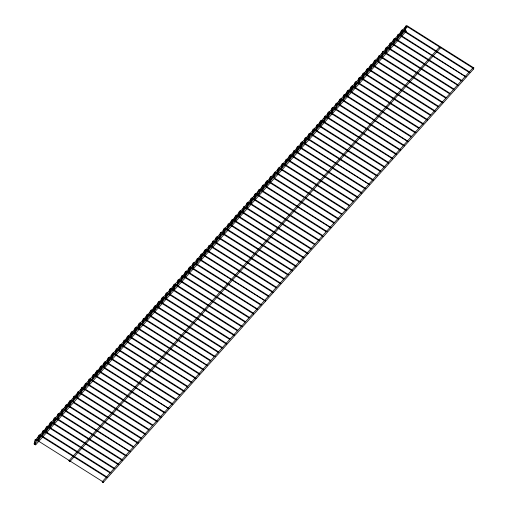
<?xml version="1.0" encoding="UTF-8"?>
<svg xmlns="http://www.w3.org/2000/svg" width="508" height="508" viewBox="0 0 508 508"><rect width="100%" height="100%" fill="white"/><g stroke="black" fill="none" stroke-linecap="round" stroke-linejoin="round"><path stroke-width="0.76" d="M35.719 439.572L34.722 444.081L35.566 444.919L406.229 31.153L405.778 30.442L405.162 30.486L34.512 444.17L34.138 443.935L35.103 439.566M39.529 435.464C39.027 446.551 36.1 434.003 40.253 434.892M43.866 431.19L43.44 430.955L42.437 435.464L41.993 435.496L42.869 430.746L44.107 430.587L111.112 472.865M47.244 426.847C46.749 437.934 43.815 425.387 47.968 426.282M51.105 422.542C50.603 433.622 47.676 421.081 51.829 421.97M54.959 418.23C54.464 429.317 51.53 416.77 55.683 417.665M58.82 413.925C58.325 425.012 55.391 412.464 59.544 413.353M62.681 409.613C62.179 420.7 59.252 408.153 63.405 409.048M66.535 405.308C66.04 416.395 63.106 403.847 67.259 404.736M70.396 400.996C69.901 412.083 66.967 399.542 71.12 400.431M74.74 396.723L74.308 396.488L73.311 400.996L72.86 401.028L73.743 396.278L74.981 396.119M78.149 392.271L77.165 396.685L76.721 396.723L77.597 391.973L78.835 391.814M82.455 388.106L82.023 387.871L81.026 392.379L80.582 392.411L81.458 387.661L82.696 387.502L149.028 429.362M85.871 383.661L84.887 388.074L84.436 388.106L85.319 383.356L86.557 383.197M89.694 379.457C89.192 390.544 86.265 377.996 90.411 378.885M93.586 375.044L92.602 379.457L92.158 379.489L93.034 374.739L94.272 374.58M97.409 370.84C96.907 381.927 93.98 369.38 98.133 370.275M101.27 366.535C100.768 377.615 97.841 365.074 101.987 365.963M105.124 362.223C104.629 373.31 101.695 360.763 105.848 361.658M108.985 357.918C108.49 368.999 105.556 356.457 109.709 357.346M179.584 395.453L113.055 353.435L111.9 357.911L111.449 357.95L112.332 353.2L113.57 353.041L179.902 394.894M116.738 349.193L115.754 353.606L115.31 353.638L116.186 348.888L117.424 348.729M120.561 344.989C120.066 356.076 117.132 343.535 121.285 344.424L187.617 386.283M124.454 340.576L123.476 344.989L123.025 345.021L123.908 340.271L125.146 340.112M128.276 336.372C127.781 347.459 124.847 334.918 129 335.807M132.137 332.067C131.642 343.154 128.708 330.606 132.861 331.495M135.998 327.755C135.496 338.842 132.569 326.301 136.722 327.19M139.852 323.45C139.357 334.537 136.423 321.989 140.576 322.878M210.458 360.985L143.929 318.973L142.767 323.45L142.323 323.482L143.199 318.732L144.437 318.573M147.574 314.833C147.072 325.92 144.145 313.373 148.298 314.262M151.428 310.528C150.933 321.608 148.006 309.067 152.152 309.956M155.289 306.216C154.794 317.303 151.86 304.756 156.013 305.651M159.15 301.911C158.648 312.991 155.721 300.45 159.874 301.339M163.005 297.599C162.509 308.686 159.582 296.139 163.728 297.034M166.865 293.294C166.37 304.381 163.436 291.833 167.589 292.722M170.726 288.982C170.224 300.069 167.297 287.522 171.45 288.417M174.587 284.677C174.085 295.764 171.158 283.216 175.304 284.105M178.924 280.397L178.492 280.162L177.495 284.671L177.051 284.709L177.927 279.959L179.165 279.8L245.497 321.659M182.34 275.952L181.356 280.365L180.911 280.397L181.788 275.647L183.026 275.488M186.163 271.748C185.661 282.835 182.734 270.294 186.881 271.183M190.017 267.443C189.522 278.53 186.588 265.982 190.741 266.871M193.878 263.131C193.383 274.218 190.449 261.677 194.602 262.566M197.771 258.718L196.793 263.131L196.342 263.163L197.225 258.413L198.463 258.255M201.593 254.521C201.098 265.601 198.164 253.06 202.317 253.949M205.454 250.209C204.959 261.296 202.025 248.749 206.178 249.638M276.054 287.744L209.525 245.732L208.369 250.209L207.918 250.241L208.801 245.491L210.039 245.332M213.208 241.484L212.223 245.897L211.779 245.936L212.655 241.179L213.893 241.027M217.03 237.287C216.535 248.368 213.601 235.826 217.754 236.715L284.086 278.575M220.923 232.867L219.945 237.28L219.494 237.319L220.377 232.569L221.615 232.41M224.746 228.67C224.25 239.757 221.317 227.209 225.469 228.098M228.644 224.25L227.66 228.664L227.216 228.702L228.092 223.952L229.33 223.793M232.467 220.053C231.966 231.14 229.038 218.592 233.191 219.481M236.322 215.741C235.826 226.828 232.899 214.287 237.046 215.176M240.182 211.436C239.687 222.523 236.753 209.975 240.906 210.864M244.526 207.162L244.094 206.921L243.097 211.43L242.646 211.468L243.529 206.718L244.767 206.559M247.898 202.819C247.402 213.906 244.475 201.359 248.622 202.248M251.758 198.507C251.263 209.594 248.329 197.053 252.482 197.942M255.619 194.202C255.118 205.289 252.19 192.742 256.343 193.631M259.48 189.897C258.978 200.977 256.051 188.436 260.198 189.325M263.334 185.585C262.839 196.672 259.906 184.125 264.058 185.02M267.195 181.28C266.694 192.361 263.766 179.819 267.919 180.708M271.056 176.968C270.554 188.055 267.627 175.508 271.774 176.403M275.393 172.695L274.968 172.46L273.964 176.968L273.52 177L274.396 172.25L275.634 172.091M278.809 168.243L277.825 172.656L277.381 172.695L278.257 167.945L279.495 167.786M283.115 164.078L282.683 163.843L281.686 168.351L281.235 168.383L282.118 163.633L283.356 163.474L349.688 205.334M286.525 159.626L285.54 164.04L285.096 164.078L285.972 159.328L287.211 159.169M290.347 155.429C289.852 166.516 286.918 153.968 291.071 154.857M294.24 151.009L293.262 155.423L292.811 155.461L293.694 150.711L294.932 150.552M298.063 146.812C297.567 157.899 294.634 145.352 298.787 146.24M301.923 142.5C301.428 153.587 298.494 141.046 302.647 141.935M305.784 138.195C305.283 149.282 302.355 136.735 306.508 137.624M309.639 133.89C309.143 144.971 306.21 132.429 310.363 133.318M380.244 171.425L313.715 129.407L312.553 133.883L312.109 133.922L312.985 129.165L314.223 129.007L380.555 170.866M317.392 125.165L316.414 129.578L315.963 129.61L316.846 124.86L318.084 124.701M321.215 120.961C320.719 132.048 317.792 119.501 321.939 120.396L388.271 162.249M325.114 116.548L324.129 120.961L323.685 120.993L324.561 116.243L325.799 116.084M328.936 112.344C328.435 123.431 325.507 110.884 329.66 111.779M332.791 108.039C332.296 119.126 329.368 106.578 333.515 107.467M336.652 103.727C336.156 114.814 333.223 102.267 337.375 103.162M340.512 99.422C340.011 110.509 337.083 97.961 341.236 98.85M411.112 136.957L344.583 94.939L343.421 99.416L342.976 99.454L343.859 94.704L345.091 94.545M348.228 90.805C347.732 101.892 344.799 89.344 348.952 90.233M352.088 86.493C351.587 97.58 348.659 85.039 352.812 85.928M355.949 82.188C355.448 93.275 352.52 80.728 356.667 81.617M359.804 77.876C359.308 88.963 356.375 76.422 360.528 77.311M363.665 73.571C363.169 84.658 360.236 72.111 364.388 73M367.525 69.266C367.024 80.347 364.096 67.805 368.249 68.694M371.38 64.954C370.884 76.041 367.951 63.494 372.104 64.383M375.241 60.649C374.745 71.73 371.812 59.188 375.964 60.077M379.584 56.369L379.152 56.134L378.155 60.642L377.704 60.681L378.587 55.924L379.825 55.772L446.157 97.625M382.994 51.924L382.01 56.337L381.565 56.369L382.441 51.619L383.68 51.46M386.817 47.72C386.321 58.807 383.388 46.26 387.54 47.155M390.677 43.415C390.176 54.502 387.248 41.954 391.401 42.843M394.532 39.103C394.037 50.19 391.103 37.643 395.256 38.538M398.431 34.69L397.447 39.103L397.002 39.135L397.878 34.385L399.117 34.227M402.253 30.486C401.752 41.573 398.824 29.032 402.977 29.921M406.165 25.978C405.689 31.794 403.53 32.391 405.543 25.971M34.138 443.935L34.773 443.884M37.998 439.63L38.627 439.579M41.859 435.318L42.488 435.267M45.714 431.013L46.349 430.962M49.574 426.701L50.209 426.65M53.435 422.396L54.064 422.345M57.29 418.084L57.925 418.04M61.151 413.779L61.785 413.728M65.011 409.467L65.64 409.423M68.872 405.162L69.501 405.111M72.727 400.85L73.362 400.806M76.587 396.545L77.216 396.494M80.448 392.233L81.077 392.189M84.303 387.928L84.938 387.877M88.163 383.623L88.792 383.572M92.024 379.311L92.653 379.26M95.879 375.006L96.514 374.955M99.739 370.694L100.368 370.643M103.6 366.389L104.229 366.338M107.455 362.077L108.09 362.033M111.316 357.772L111.944 357.721M115.176 353.46L115.805 353.416M119.031 349.155L119.666 349.104M122.892 344.843L123.52 344.799M126.752 340.538L127.381 340.487M130.607 336.226L131.242 336.182M134.468 331.921L135.103 331.87M138.328 327.609L138.957 327.565M142.183 323.304L142.818 323.253M146.044 318.999L146.679 318.948M149.904 314.687L150.533 314.636M153.765 310.382L154.394 310.331M157.62 306.07L158.255 306.019M161.481 301.765L162.109 301.714M165.341 297.453L165.97 297.409M169.196 293.148L169.831 293.097M173.057 288.836L173.685 288.792M176.917 284.531L177.546 284.48M180.772 280.219L181.407 280.175M184.633 275.914L185.261 275.863M188.493 271.602L189.122 271.558M192.348 267.297L192.983 267.246M196.209 262.985L196.837 262.941M200.069 258.68L200.698 258.629M203.924 254.375L204.559 254.324M207.785 250.063L208.413 250.012M211.645 245.758L212.274 245.707M215.5 241.446L216.135 241.395M219.361 237.141L219.996 237.09M223.222 232.829L223.85 232.785M227.076 228.524L227.711 228.473M230.937 224.212L231.572 224.168M234.798 219.907L235.426 219.856M238.658 215.595L239.287 215.551M242.513 211.29L243.148 211.239M246.374 206.978L247.002 206.934M250.234 202.673L250.863 202.622M254.089 198.368L254.724 198.317M257.95 194.056L258.578 194.005M261.81 189.751L262.439 189.7M265.665 185.439L266.3 185.388M269.526 181.134L270.154 181.083M273.387 176.822L274.015 176.778M277.241 172.517L277.876 172.466M281.102 168.205L281.73 168.161M284.963 163.9L285.591 163.849M288.817 159.588L289.452 159.544M292.678 155.283L293.306 155.232M296.539 150.971L297.167 150.927M300.393 146.666L301.028 146.615M304.254 142.354L304.889 142.31M308.115 138.049L308.743 137.998M311.969 133.744L312.604 133.693M315.83 129.432L316.465 129.381M319.691 125.127L320.319 125.076M323.552 120.815L324.18 120.764M327.406 116.51L328.041 116.459M331.267 112.198L331.895 112.154M335.128 107.893L335.756 107.842M338.982 103.581L339.617 103.537M342.843 99.276L343.471 99.225M346.704 94.964L347.332 94.92M350.558 90.659L351.193 90.608M354.419 86.347L355.048 86.303M358.28 82.042L358.908 81.991M362.134 77.73L362.769 77.686M365.995 73.425L366.624 73.374M369.856 69.12L370.484 69.069M373.71 64.808L374.345 64.757M377.571 60.503L378.2 60.452M381.432 56.191L382.06 56.14M385.286 51.886L385.921 51.835M389.147 47.574L389.782 47.53M393.008 43.269L393.637 43.218M396.862 38.957L397.497 38.913M400.723 34.652L401.358 34.601M404.584 30.34L405.213 30.296M106.915 477.653L107.137 477.266M107.277 477.253L106.94 477.73M130.346 451.593L64.072 409.467M168.935 408.515L102.66 366.389M196.031 378.162L195.802 378.555M203.746 369.545L203.41 370.027M207.524 365.43L141.249 323.304M265.405 300.806L199.13 258.68M300.215 261.836L299.993 262.23M307.569 253.625L307.791 253.232M307.931 253.225L307.594 253.702M331 227.565L264.731 185.439M369.589 184.487L303.314 142.354M396.685 154.134L396.462 154.527M404.4 145.517L404.063 145.993M408.178 141.402L341.903 99.276M376.631 60.503L442.963 102.356L442.766 102.826M466.058 76.778L399.79 34.652M137.865 442.995L138.125 442.709L137.922 443.179M172.739 404.025L172.536 404.489L172.79 404.203M234.391 335.47L234.594 335.007L168.262 293.148M272.98 292.386L273.177 291.922L206.845 250.063M338.525 218.967L338.779 218.681L338.582 219.151M373.393 179.991L373.196 180.461L373.45 180.175M435.051 111.442L435.248 110.973L368.916 69.12M405.581 26.772L35.668 439.776L36.112 440.487L36.728 440.442L53.137 422.129M54.191 420.948L57.366 417.398M58.426 416.217L91.764 378.993M92.824 377.812L142.043 322.866M143.097 321.685L176.441 284.461M177.495 283.28L180.67 279.73M181.731 278.549L207.664 249.599M208.718 248.418L215.068 241.325M216.129 240.144L219.304 236.601M220.364 235.42L246.297 206.47M247.352 205.283L257.937 193.472M258.997 192.284L284.925 163.335M285.985 162.154L296.57 150.336M297.625 149.155L323.558 120.206M324.618 119.024L335.197 107.207M336.258 106.026L342.608 98.933M343.668 97.752L381.241 55.804M382.302 54.623L407.175 26.848L406.724 26.137L406.108 26.181L406.559 26.892L407.175 26.848M68.936 460.769L439.382 47.174L439.991 47.13L440.442 47.841L69.996 461.435L69.386 461.48L69.151 460.597M102.203 481.762L472.65 68.167L473.259 68.123L473.71 68.84L103.264 482.429L102.654 482.473L102.203 481.762L102.819 481.717L103.264 482.429M406.229 31.153L405.613 31.198L405.162 30.486M440.442 47.841L439.826 47.892L439.382 47.174M473.71 68.84L473.094 68.885L472.65 68.167M473.837 67.894L473.52 68.447L473.837 67.894L406.832 25.61M399.548 35.249L465.919 76.975M391.16 43.447L458.203 85.592M325.558 116.688L392.601 158.833M305.086 144.228L369.449 184.683M295.358 151.575L361.734 193.3M198.888 259.283L265.265 301.003M190.5 267.475L257.543 309.62M124.904 340.716L191.948 382.861M104.426 368.256L168.796 408.711M94.704 375.603L161.074 417.328M34.938 443.909L35.338 444.03M406.597 26.213L473.52 68.447M403.644 30.34L469.976 72.2M403.403 30.944L468.992 72.333M395.929 38.957L462.261 80.816M395.688 39.56L461.277 80.95M392.068 43.269L457.733 84.703M388.207 47.574L453.873 89.008M387.972 48.177L454.228 89.986M384.353 51.886L450.012 93.32M384.111 52.483L449.701 93.872M380.251 56.794L445.84 98.184M378.403 62.37L408.521 81.375M409.854 82.22L441.979 102.489M372.777 64.808L438.436 106.242M372.535 65.411L438.125 106.801M368.675 69.717L434.264 111.106M365.055 73.425L430.72 114.859M364.814 74.028L430.403 115.418M361.201 77.73L427.533 119.59M360.286 77.915L427.215 120.148M357.34 82.042L423.672 123.901M357.099 82.645L422.688 124.028M353.479 86.347L419.144 127.787M352.571 86.531L418.827 128.34M349.625 90.659L415.957 132.518M349.383 91.256L414.973 132.645M345.764 94.964L411.423 136.404M341.662 99.873L407.924 141.688M338.049 103.581L404.381 145.44M337.807 104.184L403.396 145.574M334.188 107.893L400.52 149.752M333.947 108.49L400.202 150.304M330.327 112.198L396.659 154.057M330.086 112.801L395.675 154.191M326.473 116.51L392.132 157.944M321.704 120.993L388.626 163.227M318.751 125.127L385.083 166.98M318.51 125.724L384.099 167.113M311.036 133.744L377.368 175.597M310.794 134.341L376.384 175.73M307.175 138.049L372.84 179.483M306.267 138.227L372.523 180.042M299.46 146.666L365.792 188.525M299.218 147.269L364.808 188.652M295.599 150.971L361.931 192.83M291.738 155.283L358.07 197.142M291.497 155.88L357.086 197.269M287.884 159.588L353.543 201.028M286.969 159.766L353.231 201.581M283.781 164.497L349.371 205.886M280.162 168.205L346.494 210.064M279.921 168.808L312.052 189.078M313.385 189.922L345.51 210.198M276.308 172.517L341.967 213.951M276.066 173.114L341.655 214.503M272.447 176.822L338.779 218.681M274.212 178.689L304.33 197.695M305.67 198.539L337.795 218.815M268.586 181.134L334.251 222.567M268.345 181.731L333.934 223.12M266.497 187.306L330.746 227.851M260.871 189.751L327.203 231.604M260.629 190.348L326.219 231.737M257.01 194.056L322.675 235.49M256.102 194.234L323.031 236.468M253.155 198.361L319.488 240.221M252.914 198.965L318.503 240.354M249.295 202.673L314.954 244.107M248.387 202.851L314.642 244.666M245.434 206.978L311.766 248.837M245.193 207.581L310.782 248.971M241.579 211.29L307.911 253.149M241.338 211.893L306.927 253.276M237.719 215.595L304.076 257.531M237.477 216.198L303.733 258.007M233.858 219.907L300.19 261.766M233.617 220.504L299.206 261.893M230.003 224.212L296.335 266.071M229.762 224.815L296.018 266.624M226.143 228.524L292.475 270.383M225.228 228.702L292.157 270.935M222.282 232.829L288.614 274.688M222.04 233.432L287.63 274.822M217.513 237.319L283.775 279.127M214.566 241.446L280.899 283.305M214.325 242.049L279.914 283.439M210.706 245.758L276.371 287.191M206.604 250.666L272.866 292.475M202.99 254.375L268.649 295.808M202.749 254.972L268.338 296.361M195.269 262.985L261.601 304.844M195.028 263.589L260.617 304.978M191.414 267.297L257.073 308.731M187.554 271.602L253.219 313.042M187.312 272.205L253.568 314.014M183.693 275.914L215.856 296.208M217.195 297.053L249.358 317.348M183.451 276.511L249.041 317.9M179.597 280.822L245.186 322.212M175.978 284.531L242.31 326.39M175.736 285.128L207.861 305.403M209.201 306.248L241.325 326.517M172.117 288.836L237.782 330.27M171.875 289.439L237.465 330.829M168.021 293.745L233.61 335.134M164.401 297.453L230.061 338.887M164.16 298.056L229.749 339.446M160.541 301.765L226.873 343.618M159.633 301.942L226.562 344.176M156.686 306.07L223.018 347.929M156.445 306.673L222.034 348.063M152.825 310.382L218.484 351.815M151.917 310.559L218.173 352.368M148.965 314.687L215.297 356.546M148.723 315.29L214.312 356.68M145.11 318.999L210.769 360.432M141.008 323.907L207.264 365.716M137.389 327.609L203.721 369.468M137.147 328.212L202.736 369.602M133.528 331.921L199.866 373.78M133.293 332.524L199.549 374.332M129.673 336.226L196.005 378.085M129.432 336.829L195.021 378.219M125.813 340.538L191.478 381.972M121.044 345.021L187.973 387.255M118.097 349.155L184.429 391.014M117.856 349.752L183.445 391.141M110.376 357.772L176.708 399.625M110.134 358.369L175.724 399.758M106.521 362.077L172.18 403.511M105.607 362.255L171.869 404.07M98.8 370.694L165.132 412.553M98.558 371.297L164.148 412.686M94.945 375.006L161.277 416.858M91.084 379.311L157.417 421.17M90.843 379.914L156.432 421.303M87.224 383.616L152.889 425.056M86.316 383.8L152.571 425.609M83.128 388.531L148.717 429.92M79.508 392.233L145.84 434.092M79.267 392.836L111.392 413.106M112.732 413.957L144.856 434.226M75.648 396.545L141.313 437.979M75.406 397.148L140.995 438.531M71.793 400.85L138.125 442.709M73.558 402.723L103.676 421.723M105.016 422.567L137.141 442.843M67.932 405.162L133.591 446.595M67.691 405.759L133.28 447.148M65.837 411.334L130.092 451.879M60.211 413.779L126.549 455.638M59.976 414.376L125.565 455.765M56.356 418.084L122.015 459.518M55.442 418.262L122.371 460.496M52.495 422.396L118.828 464.249M52.254 422.993L117.843 464.382M48.635 426.701L114.3 468.135M47.727 426.879L113.989 468.694M44.539 431.61L110.128 472.999M40.919 435.318L107.252 477.177M40.678 435.921L106.267 477.31M36.576 439.909L103.194 481.952M69.901 461.067L69.996 461.435M36.633 440.074L36.728 440.442M35.687 444.379L35.782 444.748"/></g></svg>
